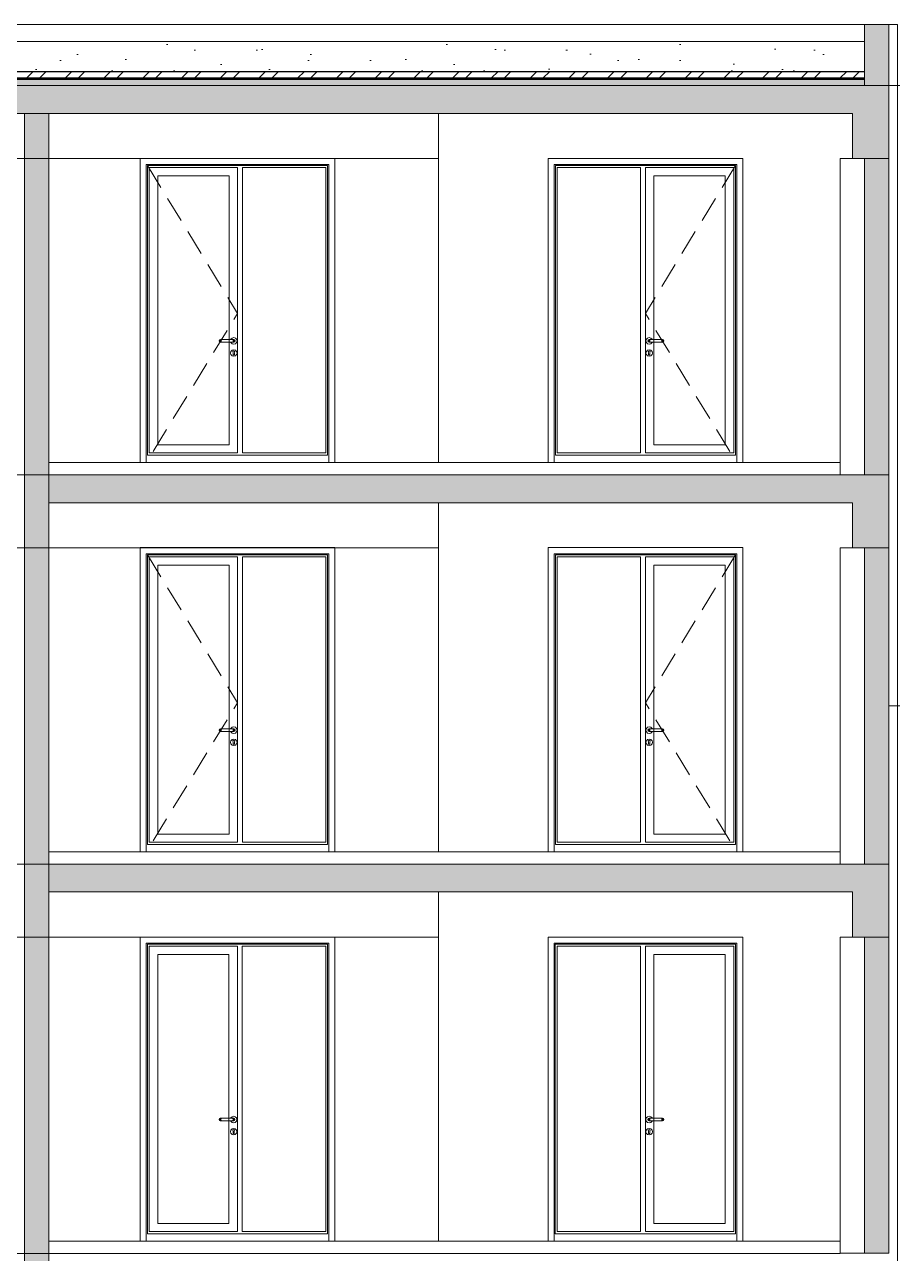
# Model space of a CAD drawing. Header units: millimetres. Extents: x 475616349 to 476941521, y 4620115302 to 4621446928.
# Drawn here: x 476770558 to 476777687, y 4620572970 to 4620583070 of the extents above; entities that cross this region are included whole.
import ezdxf

# ---------------------------------------------------------------- set-up
doc = ezdxf.new("R2010")
doc.units = ezdxf.units.MM
doc.header["$MEASUREMENT"] = 0
doc.linetypes.add('Hidden Line', pattern=[317.5, 211.666667, -105.833333])
doc.linetypes.add('Long Dashed', pattern=[1058.333302, 634.99999, -423.333311])
for name, color, linetype, lineweight in [('0_0 Architecture_Pen_No__7', 7, 'Continuous', 0), ('2D Drafting - General_Pen_No__250_Pen_No__7', 7, 'Continuous', 0), ('2D Drafting - General_Pen_No__250_Pen_No__7_Pen_No__7', 7, 'Continuous', 0), ('2D Drafting - General_Pen_No__7_Pen_No__253', 252, 'Continuous', 0), ('gegmebi_Pen_No__7_Pen_No__250', 7, 'Continuous', 0), ('New_2D Drafting - General_Pen_No__250_Pen_No__7', 7, 'Continuous', 0), ('New_2D Drafting - General_Pen_No__250_Pen_No__7_Pen_No__250', 7, 'Continuous', 0), ('New_gegmebi_Pen_No__7_Pen_No__4', 7, 'Continuous', 0), ('New_reg_nak_Pen_No__7', 7, 'Continuous', 0), ('New_Structural - Bearing_Pen_No__1', 1, 'Continuous', 0), ('New_Structural - Bearing_Pen_No__250', 7, 'Continuous', 0), ('New_Structural - Bearing_Pen_No__253', 252, 'Continuous', 0)]:
    doc.layers.add(name, color=color, linetype=linetype, lineweight=lineweight)
doc.layers.add('New_gegmebi_Pen_No__7_Pen_No__252', color=7, linetype='Continuous', lineweight=0, true_color=0x666666)
doc.layers.add('New_Structural - Bearing_Pen_No__14', color=7, linetype='Continuous', lineweight=0, true_color=0xc6880c)
doc.linetypes.add('Break', pattern='A,0,[1,бѓЎбѓђбѓ®бѓљбѓ\x98бѓ\x98 #13 nika1.Shx,S=15.679026,R=0,X=0,Y=0],-1975.557214,0', length=1975.557214)
pattern_1 = [(45, (476577134.1, 4620325125.74), (-459.6194, 459.6194), []), (45, (476577042.15, 4620325217.66), (-459.6194, 459.6194), [])]

msp = doc.modelspace()

# ---------------------------------------------------------------- hatches: boundary and pattern name
at = {"layer": '0_0 Architecture_Pen_No__7', "linetype": 'Continuous', "lineweight": 0}
h = msp.add_hatch(dxfattribs=at)
h.set_pattern_fill('CUT_STONE', style=0, pattern_type=2)
h.set_pattern_definition([(45, (476577134.07, 4620325925.74), (-254.55844, 254.55844), [0, -240, 0, -360]), (110, (476577934.07, 4620325925.74), (338.28934, 123.12725), [0, -176, 0, -304])])
h.paths.add_polyline_path([(476777458.295, 4620582930.439), (476767658.27, 4620582930.439), (476767658.27, 4620582684.68), (476777458.295, 4620582684.68)])
h = msp.add_hatch(dxfattribs=at)
h.set_pattern_fill('DOUBLE_1_4', style=0, pattern_type=2)
h.set_pattern_definition(pattern_1)
h.paths.add_polyline_path([(476777458.295, 4620582684.68), (476767658.27, 4620582684.68), (476767658.27, 4620582681.68), (476777458.295, 4620582681.68)])
h = msp.add_hatch(dxfattribs=at)
h.set_pattern_fill('STEEL', style=0, pattern_type=2)
h.set_pattern_definition([(45, (476577134.07, 4620325125.74), (-159.09903, 159.09903), []), (45, (476577081.04, 4620325178.77), (-159.09903, 159.09903), [])])
h.paths.add_polyline_path([(476777458.295, 4620582681.68), (476767658.27, 4620582681.68), (476767658.27, 4620582632.059), (476777458.295, 4620582632.059)])
h = msp.add_hatch(dxfattribs=at)
h.set_pattern_fill('DOUBLE_1_4', style=0, pattern_type=2)
h.set_pattern_definition(pattern_1)
h.paths.add_polyline_path([(476777458.295, 4620582632.059), (476767658.27, 4620582632.059), (476767658.27, 4620582629.059), (476777458.295, 4620582629.059)])
h = msp.add_hatch(dxfattribs=at)
h.set_pattern_fill('ALUMINUM', style=0, pattern_type=2)
h.set_pattern_definition([(45, (476577134.07, 4620325125.74), (-176.7767, 176.7767), []), (45, (476577098.72, 4620325161.1), (-176.7767, 176.7767), []), (45, (476577063.36, 4620325196.45), (-176.7767, 176.7767), [])])
h.paths.add_polyline_path([(476777458.295, 4620582629.059), (476767658.27, 4620582629.059), (476767658.27, 4620582621.059), (476777458.295, 4620582621.059)])
h = msp.add_hatch(dxfattribs=at)
h.set_pattern_fill('STRUCTURAL_CONCRETE', style=0, pattern_type=2)
h.set_pattern_definition([(0, (476577134.1, 4620325125.74), (0, 623.5383), [60, -300]), (0, (476577314.1, 4620325437.5), (0, 623.5383), [60, -300]), (60, (476577134.1, 4620325125.74), (-540, 311.7692), [60, -300]), (60, (476577494.1, 4620325125.74), (-540, 311.7692), [60, -300]), (120, (476577194.1, 4620325125.74), (540, 311.7692), [60, -300]), (120, (476577554.1, 4620325125.74), (540, 311.7692), [60, -300]), (0, (476577134.07, 4620325185.74), (0, 120.000005), [0, -120.000005, 0, -180.000007]), (45, (476577194.07, 4620325185.74), (-84.852817, 84.852817), [0, -90.000004, 0, -150.000006])])
h.paths.add_polyline_path([(476777458.295, 4620582620.059), (476767658.27, 4620582620.059), (476767658.27, 4620582570.439), (476777458.295, 4620582570.439)])
at = {"layer": '2D Drafting - General_Pen_No__250_Pen_No__7', "linetype": 'Continuous', "lineweight": 0}
for points in [[(476777658.27, 4620582570.425), (476767658.27, 4620582570.425), (476767658.27, 4620582390.418), (476767658.27, 4620582340.418), (476777358.27, 4620582340.418), (476777358.27, 4620581970.425), (476777658.37, 4620581970.425)], [(476777658.27, 4620579370.602), (476777658.37, 4620578770.602), (476777358.27, 4620578770.602), (476777358.27, 4620579140.418), (476770758.27, 4620579140.418), (476770758.27, 4620579370.602)], [(476777658.27, 4620576170.779), (476777658.37, 4620575570.779), (476777358.27, 4620575570.779), (476777358.27, 4620575940.772), (476770758.27, 4620575940.772), (476770758.27, 4620576170.779)]]:
    msp.add_hatch(color=7, dxfattribs=at).paths.add_polyline_path(points)
at = {"layer": '2D Drafting - General_Pen_No__250_Pen_No__7_Pen_No__7', "linetype": 'Continuous', "lineweight": 0}
msp.add_hatch(color=7, dxfattribs=at).paths.add_polyline_path([(476777658.27, 4620582570.425), (476777458.27, 4620582570.425), (476777458.27, 4620583070.216), (476777658.27, 4620583070.216)])
at = {"layer": 'New_2D Drafting - General_Pen_No__250_Pen_No__7', "linetype": 'Continuous', "lineweight": 0}
for points in [[(476770558.27, 4620567220.299), (476770758.27, 4620567220.299), (476770758.27, 4620582340.418), (476770558.27, 4620582340.418)], [(476777458.241, 4620581970.425), (476777658.27, 4620581970.425), (476777658.27, 4620579370.602), (476777458.241, 4620579370.602)], [(476777458.241, 4620578770.602), (476777658.27, 4620578770.602), (476777658.27, 4620576170.779), (476777458.241, 4620576170.779)], [(476777458.241, 4620575570.779), (476777658.27, 4620575570.779), (476777658.27, 4620572970.956), (476777458.241, 4620572970.956)]]:
    msp.add_hatch(color=7, dxfattribs=at).paths.add_polyline_path(points)
at = {"layer": 'New_2D Drafting - General_Pen_No__250_Pen_No__7_Pen_No__250', "linetype": 'Continuous', "lineweight": 0}
h = msp.add_hatch(dxfattribs=at)
h.set_pattern_fill('BATT_INSULATION', style=0, pattern_type=2)
h.set_pattern_definition([(60, (476577134.07, 4620325125.74), (-38.971143, 22.5), []), (122.833095, (476577134.07, 4620325125.74), (36.8060797, 18.75), [])])
h.paths.add_polyline_path([(476767658.27, 4620582621.059), (476767658.27, 4620582620.059), (476777458.295, 4620582620.059), (476777458.295, 4620582621.059)])

# ---------------------------------------------------------------- linework, layer by layer
at = {"layer": '0_0 Architecture_Pen_No__7', "color": 7, "linetype": 'Continuous', "lineweight": 0, "flags": 128}
for points in [[(476777458.295, 4620582930.439), (476767658.27, 4620582930.439), (476767658.27, 4620582684.68), (476777458.295, 4620582684.68)], [(476777458.295, 4620582684.68), (476767658.27, 4620582684.68), (476767658.27, 4620582681.68), (476777458.295, 4620582681.68)], [(476777458.295, 4620582681.68), (476767658.27, 4620582681.68), (476767658.27, 4620582632.059), (476777458.295, 4620582632.059)], [(476777458.295, 4620582632.059), (476767658.27, 4620582632.059), (476767658.27, 4620582629.059), (476777458.295, 4620582629.059)], [(476777458.295, 4620582629.059), (476767658.27, 4620582629.059), (476767658.27, 4620582621.059), (476777458.295, 4620582621.059)], [(476777458.295, 4620582620.059), (476767658.27, 4620582620.059), (476767658.27, 4620582570.439), (476777458.295, 4620582570.439)]]:
    msp.add_lwpolyline(points, close=True, dxfattribs=at)
at = {"layer": '2D Drafting - General_Pen_No__250_Pen_No__7', "color": 7, "linetype": 'Continuous', "lineweight": 0, "flags": 128}
for points in [[(476777658.27, 4620582570.425), (476767658.27, 4620582570.425), (476767658.27, 4620582390.418), (476767658.27, 4620582340.418), (476777358.27, 4620582340.418), (476777358.27, 4620581970.425), (476777658.37, 4620581970.425)], [(476777658.27, 4620579370.602), (476777658.37, 4620578770.602), (476777358.27, 4620578770.602), (476777358.27, 4620579140.418), (476770758.27, 4620579140.418), (476770758.27, 4620579370.602)], [(476777658.27, 4620576170.779), (476777658.37, 4620575570.779), (476777358.27, 4620575570.779), (476777358.27, 4620575940.772), (476770758.27, 4620575940.772), (476770758.27, 4620576170.779)]]:
    msp.add_lwpolyline(points, close=True, dxfattribs=at)
at = {"layer": '2D Drafting - General_Pen_No__250_Pen_No__7_Pen_No__7', "color": 7, "linetype": 'Continuous', "lineweight": 0, "flags": 128}
msp.add_lwpolyline([(476777658.27, 4620582570.425), (476777458.27, 4620582570.425), (476777458.27, 4620583070.216), (476777658.27, 4620583070.216)], close=True, dxfattribs=at)
at = {"layer": '2D Drafting - General_Pen_No__7_Pen_No__253', "color": 252, "linetype": 'Continuous', "lineweight": 0, "flags": 128}
for points in [[(476771507.791, 4620579470.735), (476773107.791, 4620579470.735), (476773107.791, 4620581970.735), (476771507.791, 4620581970.735)], [(476771507.791, 4620581970.735), (476771507.791, 4620579470.735)], [(476776458.189, 4620579470.735), (476774858.189, 4620579470.735), (476774858.189, 4620581970.735), (476776458.189, 4620581970.735)], [(476776458.189, 4620581970.735), (476776458.189, 4620579470.735)], [(476771507.791, 4620576270.912), (476773107.791, 4620576270.912), (476773107.791, 4620578770.912), (476771507.791, 4620578770.912)], [(476771507.791, 4620578770.912), (476771507.791, 4620576270.912)], [(476776458.189, 4620576270.912), (476774858.189, 4620576270.912), (476774858.189, 4620578770.912), (476776458.189, 4620578770.912)], [(476776458.189, 4620578770.912), (476776458.189, 4620576270.912)], [(476771510.79, 4620573070.779), (476773106.674, 4620573070.779), (476773106.674, 4620575570.779), (476771506.674, 4620575570.779)], [(476771506.674, 4620575570.779), (476771506.674, 4620573070.779), (476771510.79, 4620573070.779)], [(476776457.914, 4620573070.779), (476774857.914, 4620573070.779), (476774857.914, 4620575570.779), (476776457.914, 4620575570.779)], [(476776457.914, 4620575570.779), (476776457.914, 4620573070.779)]]:
    msp.add_lwpolyline(points, dxfattribs=at)
for points in [[(476773057.791, 4620581920.734), (476771557.791, 4620581920.734), (476771557.791, 4620579470.735), (476773057.791, 4620579470.736)], [(476774908.189, 4620581920.734), (476776408.189, 4620581920.734), (476776408.189, 4620579470.735), (476774908.189, 4620579470.736)], [(476773047.791, 4620581910.734), (476771567.791, 4620581910.734), (476771567.791, 4620579530.736), (476773047.791, 4620579530.736)], [(476772307.795, 4620581895.734), (476771582.791, 4620581895.734), (476771582.791, 4620579550.736), (476772307.791, 4620579550.736)], [(476772237.791, 4620581825.734), (476771652.791, 4620581825.734), (476771652.791, 4620579615.736), (476772237.791, 4620579615.736)], [(476773032.791, 4620581895.734), (476772347.791, 4620581895.734), (476772347.791, 4620579550.736), (476773032.791, 4620579550.736)], [(476774918.189, 4620581910.734), (476776398.189, 4620581910.734), (476776398.189, 4620579530.736), (476774918.189, 4620579530.736)], [(476774933.189, 4620581895.734), (476775618.189, 4620581895.734), (476775618.189, 4620579550.736), (476774933.189, 4620579550.736)], [(476775658.185, 4620581895.734), (476776383.189, 4620581895.734), (476776383.189, 4620579550.736), (476775658.189, 4620579550.736)], [(476775728.189, 4620581825.734), (476776313.189, 4620581825.734), (476776313.189, 4620579615.736), (476775728.189, 4620579615.736)], [(476773057.791, 4620578720.911), (476771557.791, 4620578720.911), (476771557.791, 4620576270.912), (476773057.791, 4620576270.913)], [(476773047.791, 4620578710.911), (476771567.791, 4620578710.911), (476771567.791, 4620576330.913), (476773047.791, 4620576330.913)], [(476772307.795, 4620578695.911), (476771582.791, 4620578695.911), (476771582.791, 4620576350.913), (476772307.791, 4620576350.913)], [(476773032.791, 4620578695.911), (476772347.791, 4620578695.911), (476772347.791, 4620576350.913), (476773032.791, 4620576350.913)], [(476774908.189, 4620578720.911), (476776408.189, 4620578720.911), (476776408.189, 4620576270.912), (476774908.189, 4620576270.913)], [(476774918.189, 4620578710.911), (476776398.189, 4620578710.911), (476776398.189, 4620576330.913), (476774918.189, 4620576330.913)], [(476774933.189, 4620578695.911), (476775618.189, 4620578695.911), (476775618.189, 4620576350.913), (476774933.189, 4620576350.913)], [(476775658.185, 4620578695.911), (476776383.189, 4620578695.911), (476776383.189, 4620576350.913), (476775658.189, 4620576350.913)], [(476772237.791, 4620578625.911), (476771652.791, 4620578625.911), (476771652.791, 4620576415.913), (476772237.791, 4620576415.913)], [(476775728.189, 4620578625.911), (476776313.189, 4620578625.911), (476776313.189, 4620576415.913), (476775728.189, 4620576415.913)], [(476773056.674, 4620575520.778), (476771556.674, 4620575520.778), (476771556.674, 4620573070.779), (476773056.674, 4620573070.781)], [(476773046.674, 4620575510.778), (476771566.674, 4620575510.778), (476771566.674, 4620573130.781), (476773046.674, 4620573130.781)], [(476772306.678, 4620575495.778), (476771581.674, 4620575495.778), (476771581.674, 4620573150.781), (476772306.674, 4620573150.781)], [(476773031.674, 4620575495.778), (476772346.674, 4620575495.778), (476772346.674, 4620573150.781), (476773031.674, 4620573150.781)], [(476774907.914, 4620575520.778), (476776407.914, 4620575520.778), (476776407.914, 4620573070.779), (476774907.914, 4620573070.781)], [(476774917.914, 4620575510.778), (476776397.914, 4620575510.778), (476776397.914, 4620573130.781), (476774917.914, 4620573130.781)], [(476774932.914, 4620575495.778), (476775617.914, 4620575495.778), (476775617.914, 4620573150.781), (476774932.914, 4620573150.781)], [(476775657.91, 4620575495.778), (476776382.914, 4620575495.778), (476776382.914, 4620573150.781), (476775657.914, 4620573150.781)], [(476772236.674, 4620575425.778), (476771651.674, 4620575425.778), (476771651.674, 4620573215.781), (476772236.674, 4620573215.781)], [(476775727.914, 4620575425.778), (476776312.914, 4620575425.778), (476776312.914, 4620573215.781), (476775727.914, 4620573215.781)]]:
    msp.add_lwpolyline(points, close=True, dxfattribs=at)
at = {"layer": '2D Drafting - General_Pen_No__7_Pen_No__253', "color": 252, "linetype": 'Hidden Line', "lineweight": 0, "flags": 128}
for points in [[(476771567.791, 4620581910.734), (476772307.791, 4620580696.611), (476771558.568, 4620579472.019)], [(476776398.189, 4620581910.734), (476775658.189, 4620580696.611), (476776407.412, 4620579472.019)], [(476771567.791, 4620578710.911), (476772307.791, 4620577496.788), (476771558.568, 4620576272.196)], [(476776398.189, 4620578710.911), (476775658.189, 4620577496.788), (476776407.412, 4620576272.196)]]:
    msp.add_lwpolyline(points, dxfattribs=at)
at = {"layer": 'gegmebi_Pen_No__7_Pen_No__250', "color": 7, "linetype": 'Continuous', "lineweight": 0}
msp.add_line((476767658.27, 4620583069.993), (476777658.27, 4620583069.993), dxfattribs=at)
at = {"layer": 'gegmebi_Pen_No__7_Pen_No__250', "color": 7, "linetype": 'Continuous', "lineweight": 0, "flags": 128}
for points in [[(476770758.27, 4620579370.602), (476777258.27, 4620579370.602), (476777258.27, 4620579470.735), (476770758.27, 4620579470.735)], [(476770758.27, 4620576170.779), (476777258.27, 4620576170.779), (476777258.27, 4620576270.912), (476770758.27, 4620576270.912)], [(476770758.27, 4620572970.408), (476777258.27, 4620572970.408), (476777258.27, 4620573070.48), (476770758.27, 4620573070.48)]]:
    msp.add_lwpolyline(points, close=True, dxfattribs=at)
at = {"layer": 'New_2D Drafting - General_Pen_No__250_Pen_No__7', "color": 7, "linetype": 'Continuous', "lineweight": 0, "flags": 128}
for points in [[(476770558.27, 4620567220.299), (476770758.27, 4620567220.299), (476770758.27, 4620582340.418), (476770558.27, 4620582340.418)], [(476777458.241, 4620581970.425), (476777658.27, 4620581970.425), (476777658.27, 4620579370.602), (476777458.241, 4620579370.602)], [(476777458.241, 4620578770.602), (476777658.27, 4620578770.602), (476777658.27, 4620576170.779), (476777458.241, 4620576170.779)], [(476777458.241, 4620575570.779), (476777658.27, 4620575570.779), (476777658.27, 4620572970.956), (476777458.241, 4620572970.956)]]:
    msp.add_lwpolyline(points, close=True, dxfattribs=at)
at = {"layer": 'New_2D Drafting - General_Pen_No__250_Pen_No__7_Pen_No__250', "color": 7, "linetype": 'Continuous', "lineweight": 0, "flags": 128}
msp.add_lwpolyline([(476767658.27, 4620582621.059), (476767658.27, 4620582620.059), (476777458.295, 4620582620.059), (476777458.295, 4620582621.059)], close=True, dxfattribs=at)
at = {"layer": 'New_gegmebi_Pen_No__7_Pen_No__252', "color": 251, "linetype": 'Continuous', "lineweight": 0, "true_color": 0x666666}
for p, q in [((476770758.27, 4620581970.425), (476773958.077, 4620581970.425)), ((476769258.771, 4620578769.695), (476773958.077, 4620578770.425)), ((476769258.771, 4620575569.695), (476773958.077, 4620575570.425))]:
    msp.add_line(p, q, dxfattribs=at)
at = {"layer": 'New_gegmebi_Pen_No__7_Pen_No__4', "color": 7, "linetype": 'Continuous', "lineweight": 0}
msp.add_lwpolyline([(476770358.27, 4620580571.469), (476770358.27, 4620581970.425), (476770758.27, 4620581970.425), (476770758.27, 4620579370.602), (476770358.27, 4620579370.602), (476770358.27, 4620579621.469)], dxfattribs=at)
for points in [[(476777658.27, 4620579370.602), (476777258.27, 4620579370.602), (476777258.27, 4620581970.425), (476777658.27, 4620581970.425)], [(476770758.27, 4620576170.779), (476770358.27, 4620576170.779), (476770358.27, 4620578770.602), (476770758.27, 4620578770.602)], [(476777658.27, 4620576170.779), (476777258.27, 4620576170.779), (476777258.27, 4620578770.602), (476777658.27, 4620578770.602)], [(476770758.27, 4620572970.408), (476770358.27, 4620572970.408), (476770358.27, 4620575570.779), (476770758.27, 4620575570.779)], [(476777658.27, 4620572970.956), (476777258.27, 4620572970.956), (476777258.27, 4620575570.779), (476777658.27, 4620575570.779)]]:
    msp.add_lwpolyline(points, close=True, dxfattribs=at)
at = {"layer": 'New_reg_nak_Pen_No__7', "color": 7, "linetype": 'Continuous', "lineweight": 0, "flags": 128}
msp.add_lwpolyline([(476777658.27, 4620583070.216), (476777728.522, 4620583070.214), (476777728.197, 4620569870.399), (476777658.27, 4620569870.401)], dxfattribs=at)
at = {"layer": 'New_Structural - Bearing_Pen_No__1', "color": 1, "linetype": 'Break', "lineweight": 0}
msp.add_line((476777658.22, 4620577469.822), (476780531.256, 4620577469.822), dxfattribs=at)
at = {"layer": 'New_Structural - Bearing_Pen_No__14', "color": 42, "linetype": 'Long Dashed', "lineweight": 0, "true_color": 0xc6880c}
msp.add_line((476728483.03, 4620582570.215), (476783818.779, 4620582570.215), dxfattribs=at)
at = {"layer": 'New_Structural - Bearing_Pen_No__250', "color": 7, "linetype": 'Continuous', "lineweight": 0}
for p, q in [((476773958.077, 4620582340.418), (476773958.077, 4620579470.469)), ((476773958.077, 4620579140.418), (476773958.077, 4620576270.469)), ((476773958.077, 4620575940.418), (476773958.077, 4620573070.469))]:
    msp.add_line(p, q, dxfattribs=at)
at = {"layer": 'New_Structural - Bearing_Pen_No__253', "color": 252, "linetype": 'Continuous', "lineweight": 0}
for p, q in [((476772159.83, 4620580477.806), (476772156.901, 4620580470.735)), ((476772156.901, 4620580470.735), (476772159.83, 4620580463.663)), ((476772161.382, 4620580477.806), (476772158.623, 4620580470.735)), ((476772158.623, 4620580470.735), (476772161.382, 4620580463.663)), ((476772166.901, 4620580480.735), (476772159.83, 4620580477.806)), ((476772159.83, 4620580463.663), (476772166.901, 4620580460.735)), ((476772166.196, 4620580477.806), (476772164.084, 4620580470.735)), ((476772164.084, 4620580470.735), (476772166.196, 4620580463.663)), ((476772168.042, 4620580480.735), (476772166.901, 4620580480.735)), ((476772168.042, 4620580460.735), (476772166.901, 4620580460.735)), ((476772171.294, 4620580480.735), (476772168.042, 4620580480.735)), ((476772171.294, 4620580460.735), (476772168.042, 4620580460.735)), ((476772176.16, 4620580480.735), (476772171.294, 4620580480.735)), ((476772176.16, 4620580460.735), (476772171.294, 4620580460.735)), ((476772173.401, 4620580477.806), (476772172.259, 4620580470.735)), ((476772172.259, 4620580470.735), (476772173.401, 4620580463.663)), ((476772181.901, 4620580480.735), (476772176.16, 4620580480.735)), ((476772181.901, 4620580460.735), (476772176.16, 4620580460.735)), ((476772261.901, 4620580480.735), (476772181.901, 4620580480.735)), ((476772261.901, 4620580460.735), (476772181.901, 4620580460.735)), ((476772252.58, 4620580480.735), (476772253.518, 4620580484.235)), ((476772253.518, 4620580457.235), (476772252.58, 4620580460.735)), ((476772253.518, 4620580484.235), (476772263.401, 4620580494.117)), ((476772263.401, 4620580447.352), (476772253.518, 4620580457.235)), ((476772267.641, 4620580480.735), (476772261.901, 4620580480.735)), ((476772267.641, 4620580460.735), (476772261.901, 4620580460.735)), ((476772263.401, 4620580494.117), (476772276.901, 4620580497.735)), ((476772276.901, 4620580443.735), (476772263.401, 4620580447.352)), ((476772272.507, 4620580480.735), (476772267.641, 4620580480.735)), ((476772272.507, 4620580460.735), (476772267.641, 4620580460.735)), ((476772270.4, 4620580477.806), (476772271.543, 4620580470.735)), ((476772271.543, 4620580470.735), (476772270.4, 4620580463.663)), ((476772275.759, 4620580480.735), (476772272.507, 4620580480.735)), ((476772275.759, 4620580460.735), (476772272.507, 4620580460.735)), ((476772276.901, 4620580480.735), (476772275.759, 4620580480.735)), ((476772276.901, 4620580460.735), (476772275.759, 4620580460.735)), ((476772276.901, 4620580497.735), (476772290.401, 4620580494.117)), ((476772276.901, 4620580480.735), (476772283.972, 4620580477.806)), ((476772283.972, 4620580463.663), (476772276.901, 4620580460.735)), ((476772290.401, 4620580447.352), (476772276.901, 4620580443.735)), ((476772277.605, 4620580477.806), (476772279.717, 4620580470.735)), ((476772279.717, 4620580470.735), (476772277.605, 4620580463.663)), ((476772282.42, 4620580477.806), (476772285.179, 4620580470.735)), ((476772285.179, 4620580470.735), (476772282.42, 4620580463.663)), ((476772283.972, 4620580477.806), (476772286.901, 4620580470.735)), ((476772286.901, 4620580470.735), (476772283.972, 4620580463.663)), ((476772290.401, 4620580494.117), (476772300.283, 4620580484.235)), ((476772300.283, 4620580457.235), (476772290.401, 4620580447.352)), ((476772300.283, 4620580484.235), (476772303.901, 4620580470.735)), ((476772303.901, 4620580470.735), (476772300.283, 4620580457.235)), ((476775665.697, 4620580484.235), (476775662.079, 4620580470.735)), ((476775662.079, 4620580470.735), (476775665.697, 4620580457.235)), ((476775675.579, 4620580494.117), (476775665.697, 4620580484.235)), ((476775665.697, 4620580457.235), (476775675.579, 4620580447.352)), ((476775689.079, 4620580497.735), (476775675.579, 4620580494.117)), ((476775675.579, 4620580447.352), (476775689.079, 4620580443.735)), ((476775682.008, 4620580477.806), (476775679.079, 4620580470.735)), ((476775679.079, 4620580470.735), (476775682.008, 4620580463.663)), ((476775683.56, 4620580477.806), (476775680.801, 4620580470.735)), ((476775680.801, 4620580470.735), (476775683.56, 4620580463.663)), ((476775689.079, 4620580480.735), (476775682.008, 4620580477.806)), ((476775682.008, 4620580463.663), (476775689.079, 4620580460.735)), ((476775688.375, 4620580477.806), (476775686.263, 4620580470.735)), ((476775686.263, 4620580470.735), (476775688.375, 4620580463.663)), ((476775702.579, 4620580494.117), (476775689.079, 4620580497.735)), ((476775689.079, 4620580480.735), (476775690.221, 4620580480.735)), ((476775689.079, 4620580460.735), (476775690.221, 4620580460.735)), ((476775689.079, 4620580443.735), (476775702.579, 4620580447.352)), ((476775690.221, 4620580480.735), (476775693.473, 4620580480.735)), ((476775690.221, 4620580460.735), (476775693.473, 4620580460.735)), ((476775693.473, 4620580480.735), (476775698.339, 4620580480.735)), ((476775693.473, 4620580460.735), (476775698.339, 4620580460.735)), ((476775695.58, 4620580477.806), (476775694.437, 4620580470.735)), ((476775694.437, 4620580470.735), (476775695.58, 4620580463.663)), ((476775698.339, 4620580480.735), (476775704.079, 4620580480.735)), ((476775698.339, 4620580460.735), (476775704.079, 4620580460.735)), ((476775712.462, 4620580484.235), (476775702.579, 4620580494.117)), ((476775702.579, 4620580447.352), (476775712.462, 4620580457.235)), ((476775704.079, 4620580480.735), (476775784.079, 4620580480.735)), ((476775704.079, 4620580460.735), (476775784.079, 4620580460.735)), ((476775713.4, 4620580480.735), (476775712.462, 4620580484.235)), ((476775712.462, 4620580457.235), (476775713.4, 4620580460.735)), ((476775784.079, 4620580480.735), (476775789.82, 4620580480.735)), ((476775784.079, 4620580460.735), (476775789.82, 4620580460.735)), ((476775789.82, 4620580480.735), (476775794.686, 4620580480.735)), ((476775789.82, 4620580460.735), (476775794.686, 4620580460.735)), ((476775792.579, 4620580477.806), (476775793.721, 4620580470.735)), ((476775793.721, 4620580470.735), (476775792.579, 4620580463.663)), ((476775794.686, 4620580480.735), (476775797.937, 4620580480.735)), ((476775794.686, 4620580460.735), (476775797.937, 4620580460.735)), ((476775797.937, 4620580480.735), (476775799.079, 4620580480.735)), ((476775797.937, 4620580460.735), (476775799.079, 4620580460.735)), ((476775799.079, 4620580480.735), (476775806.15, 4620580477.806)), ((476775806.15, 4620580463.663), (476775799.079, 4620580460.735)), ((476775799.784, 4620580477.806), (476775801.895, 4620580470.735)), ((476775801.895, 4620580470.735), (476775799.784, 4620580463.663)), ((476775804.598, 4620580477.806), (476775807.357, 4620580470.735)), ((476775807.357, 4620580470.735), (476775804.598, 4620580463.663)), ((476775806.15, 4620580477.806), (476775809.079, 4620580470.735)), ((476775809.079, 4620580470.735), (476775806.15, 4620580463.663)), ((476772249.901, 4620580370.735), (476772253.518, 4620580384.235)), ((476772253.518, 4620580357.235), (476772249.901, 4620580370.735)), ((476772253.518, 4620580384.235), (476772263.401, 4620580394.117)), ((476772263.401, 4620580347.352), (476772253.518, 4620580357.235)), ((476772263.401, 4620580394.117), (476772276.901, 4620580397.735)), ((476772276.901, 4620580343.735), (476772263.401, 4620580347.352)), ((476772270.18, 4620580382.374), (476772269.433, 4620580380.427)), ((476772269.433, 4620580380.427), (476772271.901, 4620580375.135)), ((476772270.18, 4620580382.374), (476772271.525, 4620580385.878)), ((476772276.901, 4620580388.16), (476772271.525, 4620580385.878)), ((476772271.901, 4620580375.135), (476772271.901, 4620580373.621)), ((476772271.901, 4620580373.621), (476772271.901, 4620580370.735)), ((476772271.901, 4620580370.735), (476772271.901, 4620580367.848)), ((476772271.901, 4620580367.848), (476772271.901, 4620580362.074)), ((476772271.901, 4620580362.074), (476772271.901, 4620580358.235)), ((476772271.901, 4620580358.235), (476772273.365, 4620580354.699)), ((476772273.365, 4620580354.699), (476772276.901, 4620580353.235)), ((476772276.901, 4620580397.735), (476772290.401, 4620580394.117)), ((476772282.276, 4620580385.878), (476772276.901, 4620580388.16)), ((476772276.901, 4620580353.235), (476772280.436, 4620580354.699)), ((476772290.401, 4620580347.352), (476772276.901, 4620580343.735)), ((476772280.436, 4620580354.699), (476772281.901, 4620580358.235)), ((476772281.901, 4620580375.135), (476772284.368, 4620580380.427)), ((476772281.901, 4620580373.621), (476772281.901, 4620580375.135)), ((476772281.901, 4620580373.621), (476772281.901, 4620580370.735)), ((476772281.901, 4620580370.735), (476772281.901, 4620580367.848)), ((476772281.901, 4620580367.848), (476772281.901, 4620580362.074)), ((476772281.901, 4620580362.074), (476772281.901, 4620580358.235)), ((476772283.621, 4620580382.374), (476772282.276, 4620580385.878)), ((476772283.621, 4620580382.374), (476772284.368, 4620580380.427)), ((476772290.401, 4620580394.117), (476772300.283, 4620580384.235)), ((476772300.283, 4620580357.235), (476772290.401, 4620580347.352)), ((476772300.283, 4620580384.235), (476772303.901, 4620580370.735)), ((476772303.901, 4620580370.735), (476772300.283, 4620580357.235)), ((476775665.697, 4620580384.235), (476775662.079, 4620580370.735)), ((476775662.079, 4620580370.735), (476775665.697, 4620580357.235)), ((476775675.579, 4620580394.117), (476775665.697, 4620580384.235)), ((476775665.697, 4620580357.235), (476775675.579, 4620580347.352)), ((476775689.079, 4620580397.735), (476775675.579, 4620580394.117)), ((476775675.579, 4620580347.352), (476775689.079, 4620580343.735)), ((476775682.359, 4620580382.374), (476775681.611, 4620580380.427)), ((476775684.079, 4620580375.135), (476775681.611, 4620580380.427)), ((476775682.359, 4620580382.374), (476775683.704, 4620580385.878)), ((476775683.704, 4620580385.878), (476775689.079, 4620580388.16)), ((476775684.079, 4620580373.621), (476775684.079, 4620580375.135)), ((476775684.079, 4620580373.621), (476775684.079, 4620580370.735)), ((476775684.079, 4620580370.735), (476775684.079, 4620580367.848)), ((476775684.079, 4620580367.848), (476775684.079, 4620580362.074)), ((476775684.079, 4620580362.074), (476775684.079, 4620580358.235)), ((476775685.544, 4620580354.699), (476775684.079, 4620580358.235)), ((476775689.079, 4620580353.235), (476775685.544, 4620580354.699)), ((476775702.579, 4620580394.117), (476775689.079, 4620580397.735)), ((476775689.079, 4620580388.16), (476775694.454, 4620580385.878)), ((476775692.615, 4620580354.699), (476775689.079, 4620580353.235)), ((476775689.079, 4620580343.735), (476775702.579, 4620580347.352)), ((476775694.079, 4620580358.235), (476775692.615, 4620580354.699)), ((476775696.547, 4620580380.427), (476775694.079, 4620580375.135)), ((476775694.079, 4620580375.135), (476775694.079, 4620580373.621)), ((476775694.079, 4620580373.621), (476775694.079, 4620580370.735)), ((476775694.079, 4620580370.735), (476775694.079, 4620580367.848)), ((476775694.079, 4620580367.848), (476775694.079, 4620580362.074)), ((476775694.079, 4620580362.074), (476775694.079, 4620580358.235)), ((476775695.8, 4620580382.374), (476775694.454, 4620580385.878)), ((476775695.8, 4620580382.374), (476775696.547, 4620580380.427)), ((476775712.462, 4620580384.235), (476775702.579, 4620580394.117)), ((476775702.579, 4620580347.352), (476775712.462, 4620580357.235)), ((476775716.079, 4620580370.735), (476775712.462, 4620580384.235)), ((476775712.462, 4620580357.235), (476775716.079, 4620580370.735)), ((476772159.83, 4620577277.983), (476772156.901, 4620577270.912)), ((476772161.382, 4620577277.983), (476772158.623, 4620577270.912)), ((476772166.901, 4620577280.912), (476772159.83, 4620577277.983)), ((476772166.196, 4620577277.983), (476772164.084, 4620577270.912)), ((476772168.042, 4620577280.912), (476772166.901, 4620577280.912)), ((476772171.294, 4620577280.912), (476772168.042, 4620577280.912)), ((476772176.16, 4620577280.912), (476772171.294, 4620577280.912)), ((476772173.401, 4620577277.983), (476772172.259, 4620577270.912)), ((476772181.901, 4620577280.912), (476772176.16, 4620577280.912)), ((476772261.901, 4620577280.912), (476772181.901, 4620577280.912)), ((476772252.58, 4620577280.912), (476772253.518, 4620577284.412)), ((476772253.518, 4620577284.412), (476772263.401, 4620577294.294)), ((476772267.641, 4620577280.912), (476772261.901, 4620577280.912)), ((476772263.401, 4620577294.294), (476772276.901, 4620577297.912)), ((476772272.507, 4620577280.912), (476772267.641, 4620577280.912)), ((476772270.4, 4620577277.983), (476772271.543, 4620577270.912)), ((476772275.759, 4620577280.912), (476772272.507, 4620577280.912)), ((476772276.901, 4620577280.912), (476772275.759, 4620577280.912)), ((476772276.901, 4620577297.912), (476772290.401, 4620577294.294)), ((476772276.901, 4620577280.912), (476772283.972, 4620577277.983)), ((476772277.605, 4620577277.983), (476772279.717, 4620577270.912)), ((476772282.42, 4620577277.983), (476772285.179, 4620577270.912)), ((476772283.972, 4620577277.983), (476772286.901, 4620577270.912)), ((476772290.401, 4620577294.294), (476772300.283, 4620577284.412)), ((476772300.283, 4620577284.412), (476772303.901, 4620577270.912)), ((476775665.697, 4620577284.412), (476775662.079, 4620577270.912)), ((476775675.579, 4620577294.294), (476775665.697, 4620577284.412)), ((476775689.079, 4620577297.912), (476775675.579, 4620577294.294)), ((476775682.008, 4620577277.983), (476775679.079, 4620577270.912)), ((476775683.56, 4620577277.983), (476775680.801, 4620577270.912)), ((476775689.079, 4620577280.912), (476775682.008, 4620577277.983)), ((476775688.375, 4620577277.983), (476775686.263, 4620577270.912)), ((476775702.579, 4620577294.294), (476775689.079, 4620577297.912)), ((476775689.079, 4620577280.912), (476775690.221, 4620577280.912)), ((476775690.221, 4620577280.912), (476775693.473, 4620577280.912)), ((476775693.473, 4620577280.912), (476775698.339, 4620577280.912)), ((476775695.58, 4620577277.983), (476775694.437, 4620577270.912)), ((476775698.339, 4620577280.912), (476775704.079, 4620577280.912)), ((476775712.462, 4620577284.412), (476775702.579, 4620577294.294)), ((476775704.079, 4620577280.912), (476775784.079, 4620577280.912)), ((476775713.4, 4620577280.912), (476775712.462, 4620577284.412)), ((476775784.079, 4620577280.912), (476775789.82, 4620577280.912)), ((476775789.82, 4620577280.912), (476775794.686, 4620577280.912)), ((476775792.579, 4620577277.983), (476775793.721, 4620577270.912)), ((476775794.686, 4620577280.912), (476775797.937, 4620577280.912)), ((476775797.937, 4620577280.912), (476775799.079, 4620577280.912)), ((476775799.079, 4620577280.912), (476775806.15, 4620577277.983)), ((476775799.784, 4620577277.983), (476775801.895, 4620577270.912)), ((476775804.598, 4620577277.983), (476775807.357, 4620577270.912)), ((476775806.15, 4620577277.983), (476775809.079, 4620577270.912)), ((476772156.901, 4620577270.912), (476772159.83, 4620577263.841)), ((476772158.623, 4620577270.912), (476772161.382, 4620577263.841)), ((476772159.83, 4620577263.841), (476772166.901, 4620577260.912)), ((476772164.084, 4620577270.912), (476772166.196, 4620577263.841)), ((476772168.042, 4620577260.912), (476772166.901, 4620577260.912)), ((476772171.294, 4620577260.912), (476772168.042, 4620577260.912)), ((476772176.16, 4620577260.912), (476772171.294, 4620577260.912)), ((476772172.259, 4620577270.912), (476772173.401, 4620577263.841)), ((476772181.901, 4620577260.912), (476772176.16, 4620577260.912)), ((476772261.901, 4620577260.912), (476772181.901, 4620577260.912)), ((476772249.901, 4620577170.912), (476772253.518, 4620577184.412)), ((476772253.518, 4620577257.412), (476772252.58, 4620577260.912)), ((476772263.401, 4620577247.529), (476772253.518, 4620577257.412)), ((476772253.518, 4620577184.412), (476772263.401, 4620577194.294)), ((476772267.641, 4620577260.912), (476772261.901, 4620577260.912)), ((476772276.901, 4620577243.912), (476772263.401, 4620577247.529)), ((476772263.401, 4620577194.294), (476772276.901, 4620577197.912)), ((476772272.507, 4620577260.912), (476772267.641, 4620577260.912)), ((476772270.18, 4620577182.551), (476772269.433, 4620577180.604)), ((476772269.433, 4620577180.604), (476772271.901, 4620577175.312)), ((476772270.18, 4620577182.551), (476772271.525, 4620577186.055)), ((476772271.543, 4620577270.912), (476772270.4, 4620577263.841)), ((476772276.901, 4620577188.337), (476772271.525, 4620577186.055)), ((476772271.901, 4620577175.312), (476772271.901, 4620577173.798)), ((476772271.901, 4620577173.798), (476772271.901, 4620577170.912)), ((476772275.759, 4620577260.912), (476772272.507, 4620577260.912)), ((476772276.901, 4620577260.912), (476772275.759, 4620577260.912)), ((476772283.972, 4620577263.841), (476772276.901, 4620577260.912)), ((476772290.401, 4620577247.529), (476772276.901, 4620577243.912)), ((476772276.901, 4620577197.912), (476772290.401, 4620577194.294)), ((476772282.276, 4620577186.055), (476772276.901, 4620577188.337)), ((476772279.717, 4620577270.912), (476772277.605, 4620577263.841)), ((476772281.901, 4620577175.312), (476772284.368, 4620577180.604)), ((476772281.901, 4620577173.798), (476772281.901, 4620577175.312)), ((476772281.901, 4620577173.798), (476772281.901, 4620577170.912)), ((476772283.621, 4620577182.551), (476772282.276, 4620577186.055)), ((476772285.179, 4620577270.912), (476772282.42, 4620577263.841)), ((476772283.621, 4620577182.551), (476772284.368, 4620577180.604)), ((476772286.901, 4620577270.912), (476772283.972, 4620577263.841)), ((476772300.283, 4620577257.412), (476772290.401, 4620577247.529)), ((476772290.401, 4620577194.294), (476772300.283, 4620577184.412)), ((476772303.901, 4620577270.912), (476772300.283, 4620577257.412)), ((476772300.283, 4620577184.412), (476772303.901, 4620577170.912)), ((476775662.079, 4620577270.912), (476775665.697, 4620577257.412)), ((476775665.697, 4620577184.412), (476775662.079, 4620577170.912)), ((476775665.697, 4620577257.412), (476775675.579, 4620577247.529)), ((476775675.579, 4620577194.294), (476775665.697, 4620577184.412)), ((476775675.579, 4620577247.529), (476775689.079, 4620577243.912)), ((476775689.079, 4620577197.912), (476775675.579, 4620577194.294)), ((476775679.079, 4620577270.912), (476775682.008, 4620577263.841)), ((476775680.801, 4620577270.912), (476775683.56, 4620577263.841)), ((476775682.359, 4620577182.551), (476775681.611, 4620577180.604)), ((476775684.079, 4620577175.312), (476775681.611, 4620577180.604)), ((476775682.008, 4620577263.841), (476775689.079, 4620577260.912)), ((476775682.359, 4620577182.551), (476775683.704, 4620577186.055)), ((476775683.704, 4620577186.055), (476775689.079, 4620577188.337)), ((476775684.079, 4620577173.798), (476775684.079, 4620577175.312)), ((476775684.079, 4620577173.798), (476775684.079, 4620577170.912)), ((476775686.263, 4620577270.912), (476775688.375, 4620577263.841)), ((476775689.079, 4620577260.912), (476775690.221, 4620577260.912)), ((476775689.079, 4620577243.912), (476775702.579, 4620577247.529)), ((476775702.579, 4620577194.294), (476775689.079, 4620577197.912)), ((476775689.079, 4620577188.337), (476775694.454, 4620577186.055)), ((476775690.221, 4620577260.912), (476775693.473, 4620577260.912)), ((476775693.473, 4620577260.912), (476775698.339, 4620577260.912)), ((476775696.547, 4620577180.604), (476775694.079, 4620577175.312)), ((476775694.079, 4620577175.312), (476775694.079, 4620577173.798)), ((476775694.079, 4620577173.798), (476775694.079, 4620577170.912)), ((476775694.437, 4620577270.912), (476775695.58, 4620577263.841)), ((476775695.8, 4620577182.551), (476775694.454, 4620577186.055)), ((476775695.8, 4620577182.551), (476775696.547, 4620577180.604)), ((476775698.339, 4620577260.912), (476775704.079, 4620577260.912)), ((476775702.579, 4620577247.529), (476775712.462, 4620577257.412)), ((476775712.462, 4620577184.412), (476775702.579, 4620577194.294)), ((476775704.079, 4620577260.912), (476775784.079, 4620577260.912)), ((476775712.462, 4620577257.412), (476775713.4, 4620577260.912)), ((476775716.079, 4620577170.912), (476775712.462, 4620577184.412)), ((476775784.079, 4620577260.912), (476775789.82, 4620577260.912)), ((476775789.82, 4620577260.912), (476775794.686, 4620577260.912)), ((476775793.721, 4620577270.912), (476775792.579, 4620577263.841)), ((476775794.686, 4620577260.912), (476775797.937, 4620577260.912)), ((476775797.937, 4620577260.912), (476775799.079, 4620577260.912)), ((476775806.15, 4620577263.841), (476775799.079, 4620577260.912)), ((476775801.895, 4620577270.912), (476775799.784, 4620577263.841)), ((476775807.357, 4620577270.912), (476775804.598, 4620577263.841)), ((476775809.079, 4620577270.912), (476775806.15, 4620577263.841)), ((476772253.518, 4620577157.412), (476772249.901, 4620577170.912)), ((476772263.401, 4620577147.529), (476772253.518, 4620577157.412)), ((476772276.901, 4620577143.912), (476772263.401, 4620577147.529)), ((476772271.901, 4620577170.912), (476772271.901, 4620577168.025)), ((476772271.901, 4620577168.025), (476772271.901, 4620577162.251)), ((476772271.901, 4620577162.251), (476772271.901, 4620577158.412)), ((476772271.901, 4620577158.412), (476772273.365, 4620577154.876)), ((476772273.365, 4620577154.876), (476772276.901, 4620577153.412)), ((476772276.901, 4620577153.412), (476772280.436, 4620577154.876)), ((476772290.401, 4620577147.529), (476772276.901, 4620577143.912)), ((476772280.436, 4620577154.876), (476772281.901, 4620577158.412)), ((476772281.901, 4620577170.912), (476772281.901, 4620577168.025)), ((476772281.901, 4620577168.025), (476772281.901, 4620577162.251)), ((476772281.901, 4620577162.251), (476772281.901, 4620577158.412)), ((476772300.283, 4620577157.412), (476772290.401, 4620577147.529)), ((476772303.901, 4620577170.912), (476772300.283, 4620577157.412)), ((476775662.079, 4620577170.912), (476775665.697, 4620577157.412)), ((476775665.697, 4620577157.412), (476775675.579, 4620577147.529)), ((476775675.579, 4620577147.529), (476775689.079, 4620577143.912)), ((476775684.079, 4620577170.912), (476775684.079, 4620577168.025)), ((476775684.079, 4620577168.025), (476775684.079, 4620577162.251)), ((476775684.079, 4620577162.251), (476775684.079, 4620577158.412)), ((476775685.544, 4620577154.876), (476775684.079, 4620577158.412)), ((476775689.079, 4620577153.412), (476775685.544, 4620577154.876)), ((476775692.615, 4620577154.876), (476775689.079, 4620577153.412)), ((476775689.079, 4620577143.912), (476775702.579, 4620577147.529)), ((476775694.079, 4620577158.412), (476775692.615, 4620577154.876)), ((476775694.079, 4620577170.912), (476775694.079, 4620577168.025)), ((476775694.079, 4620577168.025), (476775694.079, 4620577162.251)), ((476775694.079, 4620577162.251), (476775694.079, 4620577158.412)), ((476775702.579, 4620577147.529), (476775712.462, 4620577157.412)), ((476775712.462, 4620577157.412), (476775716.079, 4620577170.912)), ((476772158.712, 4620574077.85), (476772155.783, 4620574070.779)), ((476772155.783, 4620574070.779), (476772158.712, 4620574063.708)), ((476772160.264, 4620574077.85), (476772157.505, 4620574070.779)), ((476772157.505, 4620574070.779), (476772160.264, 4620574063.708)), ((476772165.783, 4620574080.779), (476772158.712, 4620574077.85)), ((476772158.712, 4620574063.708), (476772165.783, 4620574060.779)), ((476772165.079, 4620574077.85), (476772162.967, 4620574070.779)), ((476772162.967, 4620574070.779), (476772165.079, 4620574063.708)), ((476772166.925, 4620574080.779), (476772165.783, 4620574080.779)), ((476772166.925, 4620574060.779), (476772165.783, 4620574060.779)), ((476772170.177, 4620574080.779), (476772166.925, 4620574080.779)), ((476772170.177, 4620574060.779), (476772166.925, 4620574060.779)), ((476772175.043, 4620574080.779), (476772170.177, 4620574080.779)), ((476772175.043, 4620574060.779), (476772170.177, 4620574060.779)), ((476772172.284, 4620574077.85), (476772171.141, 4620574070.779)), ((476772171.141, 4620574070.779), (476772172.284, 4620574063.708)), ((476772180.783, 4620574080.779), (476772175.043, 4620574080.779)), ((476772180.783, 4620574060.779), (476772175.043, 4620574060.779)), ((476772260.783, 4620574080.779), (476772180.783, 4620574080.779)), ((476772260.783, 4620574060.779), (476772180.783, 4620574060.779)), ((476772251.463, 4620574080.779), (476772252.401, 4620574084.279)), ((476772252.401, 4620574057.279), (476772251.463, 4620574060.779)), ((476772252.401, 4620574084.279), (476772262.283, 4620574094.162)), ((476772262.283, 4620574047.397), (476772252.401, 4620574057.279)), ((476772266.524, 4620574080.779), (476772260.783, 4620574080.779)), ((476772266.524, 4620574060.779), (476772260.783, 4620574060.779)), ((476772262.283, 4620574094.162), (476772275.783, 4620574097.779)), ((476772275.783, 4620574043.779), (476772262.283, 4620574047.397)), ((476772271.39, 4620574080.779), (476772266.524, 4620574080.779)), ((476772271.39, 4620574060.779), (476772266.524, 4620574060.779)), ((476772269.283, 4620574077.85), (476772270.425, 4620574070.779)), ((476772270.425, 4620574070.779), (476772269.283, 4620574063.708)), ((476772274.642, 4620574080.779), (476772271.39, 4620574080.779)), ((476772274.642, 4620574060.779), (476772271.39, 4620574060.779)), ((476772275.783, 4620574080.779), (476772274.642, 4620574080.779)), ((476772275.783, 4620574060.779), (476772274.642, 4620574060.779)), ((476772275.783, 4620574097.779), (476772289.283, 4620574094.162)), ((476772275.783, 4620574080.779), (476772282.854, 4620574077.85)), ((476772282.854, 4620574063.708), (476772275.783, 4620574060.779)), ((476772289.283, 4620574047.397), (476772275.783, 4620574043.779)), ((476772276.488, 4620574077.85), (476772278.6, 4620574070.779)), ((476772278.6, 4620574070.779), (476772276.488, 4620574063.708)), ((476772281.302, 4620574077.85), (476772284.061, 4620574070.779)), ((476772284.061, 4620574070.779), (476772281.302, 4620574063.708)), ((476772282.854, 4620574077.85), (476772285.783, 4620574070.779)), ((476772285.783, 4620574070.779), (476772282.854, 4620574063.708)), ((476772289.283, 4620574094.162), (476772299.166, 4620574084.279)), ((476772299.166, 4620574057.279), (476772289.283, 4620574047.397)), ((476772299.166, 4620574084.279), (476772302.783, 4620574070.779)), ((476772302.783, 4620574070.779), (476772299.166, 4620574057.279)), ((476775665.421, 4620574084.279), (476775661.804, 4620574070.779)), ((476775661.804, 4620574070.779), (476775665.421, 4620574057.279)), ((476775675.304, 4620574094.162), (476775665.421, 4620574084.279)), ((476775665.421, 4620574057.279), (476775675.304, 4620574047.397)), ((476775688.804, 4620574097.779), (476775675.304, 4620574094.162)), ((476775675.304, 4620574047.397), (476775688.804, 4620574043.779)), ((476775681.733, 4620574077.85), (476775678.804, 4620574070.779)), ((476775678.804, 4620574070.779), (476775681.733, 4620574063.708)), ((476775683.285, 4620574077.85), (476775680.526, 4620574070.779)), ((476775680.526, 4620574070.779), (476775683.285, 4620574063.708)), ((476775688.804, 4620574080.779), (476775681.733, 4620574077.85)), ((476775681.733, 4620574063.708), (476775688.804, 4620574060.779)), ((476775688.099, 4620574077.85), (476775685.988, 4620574070.779)), ((476775685.988, 4620574070.779), (476775688.099, 4620574063.708)), ((476775702.304, 4620574094.162), (476775688.804, 4620574097.779)), ((476775688.804, 4620574080.779), (476775689.946, 4620574080.779)), ((476775688.804, 4620574060.779), (476775689.946, 4620574060.779)), ((476775688.804, 4620574043.779), (476775702.304, 4620574047.397)), ((476775689.946, 4620574080.779), (476775693.197, 4620574080.779)), ((476775689.946, 4620574060.779), (476775693.197, 4620574060.779)), ((476775693.197, 4620574080.779), (476775698.064, 4620574080.779)), ((476775693.197, 4620574060.779), (476775698.064, 4620574060.779)), ((476775695.305, 4620574077.85), (476775694.162, 4620574070.779)), ((476775694.162, 4620574070.779), (476775695.305, 4620574063.708)), ((476775698.064, 4620574080.779), (476775703.804, 4620574080.779)), ((476775698.064, 4620574060.779), (476775703.804, 4620574060.779)), ((476775712.187, 4620574084.279), (476775702.304, 4620574094.162)), ((476775702.304, 4620574047.397), (476775712.187, 4620574057.279)), ((476775703.804, 4620574080.779), (476775783.804, 4620574080.779)), ((476775703.804, 4620574060.779), (476775783.804, 4620574060.779)), ((476775713.124, 4620574080.779), (476775712.187, 4620574084.279)), ((476775712.187, 4620574057.279), (476775713.124, 4620574060.779)), ((476775783.804, 4620574080.779), (476775789.544, 4620574080.779)), ((476775783.804, 4620574060.779), (476775789.544, 4620574060.779)), ((476775789.544, 4620574080.779), (476775794.411, 4620574080.779)), ((476775789.544, 4620574060.779), (476775794.411, 4620574060.779)), ((476775792.303, 4620574077.85), (476775793.446, 4620574070.779)), ((476775793.446, 4620574070.779), (476775792.303, 4620574063.708)), ((476775794.411, 4620574080.779), (476775797.662, 4620574080.779)), ((476775794.411, 4620574060.779), (476775797.662, 4620574060.779)), ((476775797.662, 4620574080.779), (476775798.804, 4620574080.779)), ((476775797.662, 4620574060.779), (476775798.804, 4620574060.779)), ((476775798.804, 4620574080.779), (476775805.875, 4620574077.85)), ((476775805.875, 4620574063.708), (476775798.804, 4620574060.779)), ((476775799.508, 4620574077.85), (476775801.62, 4620574070.779)), ((476775801.62, 4620574070.779), (476775799.508, 4620574063.708)), ((476775804.323, 4620574077.85), (476775807.082, 4620574070.779)), ((476775807.082, 4620574070.779), (476775804.323, 4620574063.708)), ((476775805.875, 4620574077.85), (476775808.804, 4620574070.779)), ((476775808.804, 4620574070.779), (476775805.875, 4620574063.708)), ((476772248.783, 4620573970.779), (476772252.401, 4620573984.279)), ((476772252.401, 4620573957.279), (476772248.783, 4620573970.779)), ((476772252.401, 4620573984.279), (476772262.283, 4620573994.162)), ((476772262.283, 4620573947.397), (476772252.401, 4620573957.279)), ((476772262.283, 4620573994.162), (476772275.783, 4620573997.779)), ((476772275.783, 4620573943.779), (476772262.283, 4620573947.397)), ((476772269.063, 4620573982.419), (476772268.316, 4620573980.472)), ((476772268.316, 4620573980.472), (476772270.783, 4620573975.179)), ((476772269.063, 4620573982.419), (476772270.408, 4620573985.923)), ((476772275.783, 4620573988.205), (476772270.408, 4620573985.923)), ((476772270.783, 4620573975.179), (476772270.783, 4620573973.666)), ((476772270.783, 4620573973.666), (476772270.783, 4620573970.779)), ((476772270.783, 4620573970.779), (476772270.783, 4620573967.893)), ((476772270.783, 4620573967.893), (476772270.783, 4620573962.119)), ((476772270.783, 4620573962.119), (476772270.783, 4620573958.279)), ((476772270.783, 4620573958.279), (476772272.248, 4620573954.744)), ((476772272.248, 4620573954.744), (476772275.783, 4620573953.279)), ((476772275.783, 4620573997.779), (476772289.283, 4620573994.162)), ((476772281.159, 4620573985.923), (476772275.783, 4620573988.205)), ((476772275.783, 4620573953.279), (476772279.319, 4620573954.744)), ((476772289.283, 4620573947.397), (476772275.783, 4620573943.779)), ((476772279.319, 4620573954.744), (476772280.783, 4620573958.279)), ((476772280.783, 4620573975.179), (476772283.251, 4620573980.472)), ((476772280.783, 4620573973.666), (476772280.783, 4620573975.179)), ((476772280.783, 4620573973.666), (476772280.783, 4620573970.779)), ((476772280.783, 4620573970.779), (476772280.783, 4620573967.893)), ((476772280.783, 4620573967.893), (476772280.783, 4620573962.119)), ((476772280.783, 4620573962.119), (476772280.783, 4620573958.279)), ((476772282.504, 4620573982.419), (476772281.159, 4620573985.923)), ((476772282.504, 4620573982.419), (476772283.251, 4620573980.472)), ((476772289.283, 4620573994.162), (476772299.166, 4620573984.279)), ((476772299.166, 4620573957.279), (476772289.283, 4620573947.397)), ((476772299.166, 4620573984.279), (476772302.783, 4620573970.779)), ((476772302.783, 4620573970.779), (476772299.166, 4620573957.279)), ((476775665.421, 4620573984.279), (476775661.804, 4620573970.779)), ((476775661.804, 4620573970.779), (476775665.421, 4620573957.279)), ((476775675.304, 4620573994.162), (476775665.421, 4620573984.279)), ((476775665.421, 4620573957.279), (476775675.304, 4620573947.397)), ((476775688.804, 4620573997.779), (476775675.304, 4620573994.162)), ((476775675.304, 4620573947.397), (476775688.804, 4620573943.779)), ((476775682.084, 4620573982.419), (476775681.336, 4620573980.472)), ((476775683.804, 4620573975.179), (476775681.336, 4620573980.472)), ((476775682.084, 4620573982.419), (476775683.429, 4620573985.923)), ((476775683.429, 4620573985.923), (476775688.804, 4620573988.205)), ((476775683.804, 4620573973.666), (476775683.804, 4620573975.179)), ((476775683.804, 4620573973.666), (476775683.804, 4620573970.779)), ((476775683.804, 4620573970.779), (476775683.804, 4620573967.893)), ((476775683.804, 4620573967.893), (476775683.804, 4620573962.119)), ((476775683.804, 4620573962.119), (476775683.804, 4620573958.279)), ((476775685.268, 4620573954.744), (476775683.804, 4620573958.279)), ((476775688.804, 4620573953.279), (476775685.268, 4620573954.744)), ((476775702.304, 4620573994.162), (476775688.804, 4620573997.779)), ((476775688.804, 4620573988.205), (476775694.179, 4620573985.923)), ((476775692.339, 4620573954.744), (476775688.804, 4620573953.279)), ((476775688.804, 4620573943.779), (476775702.304, 4620573947.397)), ((476775693.804, 4620573958.279), (476775692.339, 4620573954.744)), ((476775696.272, 4620573980.472), (476775693.804, 4620573975.179)), ((476775693.804, 4620573975.179), (476775693.804, 4620573973.666)), ((476775693.804, 4620573973.666), (476775693.804, 4620573970.779)), ((476775693.804, 4620573970.779), (476775693.804, 4620573967.893)), ((476775693.804, 4620573967.893), (476775693.804, 4620573962.119)), ((476775693.804, 4620573962.119), (476775693.804, 4620573958.279)), ((476775695.524, 4620573982.419), (476775694.179, 4620573985.923)), ((476775695.524, 4620573982.419), (476775696.272, 4620573980.472)), ((476775712.187, 4620573984.279), (476775702.304, 4620573994.162)), ((476775702.304, 4620573947.397), (476775712.187, 4620573957.279)), ((476775715.804, 4620573970.779), (476775712.187, 4620573984.279)), ((476775712.187, 4620573957.279), (476775715.804, 4620573970.779))]:
    msp.add_line(p, q, dxfattribs=at)

doc.saveas('drawing.dxf')
